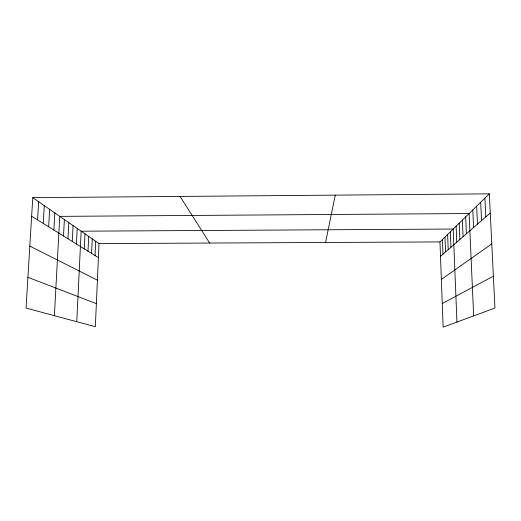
<?xml version="1.0" encoding="UTF-8"?>
<svg xmlns="http://www.w3.org/2000/svg" width="521" height="521" viewBox="0 0 521 521"><rect width="100%" height="100%" fill="white"/><g stroke="black" fill="none" stroke-linecap="round" stroke-linejoin="round"><path stroke-width="0.78" d="M32.771 197.654L99.029 243.581L95.343 326.7L26.05 308.067L32.771 197.654L489.31 193.851L494.95 308.028L443.13 327.149L439.971 241.92L489.31 193.851M91.585 253.408L92.25 238.885M95.05 255.564L95.695 241.275M84.272 248.875L84.995 233.851M87.99 251.181L88.687 236.41M76.424 244.004L77.199 228.452M76.75 321.698L81.165 231.2L453.192 229.045L456.943 322.05M72.282 241.438L73.083 225.6M63.503 235.993L64.376 219.562M67.977 238.768L68.811 222.636M54.386 315.687L59.759 216.365L469.108 213.532L473.648 315.889M53.871 230.015L54.816 212.933M43.236 223.424L44.272 205.626M48.668 226.791L49.651 209.357M37.571 219.901L38.652 201.725M325.573 242.48L335.257 195.134M440.505 256.332L490.254 213.043M441.359 279.438L491.785 243.913M442.251 303.515L493.38 276.208M99.029 243.581L439.971 241.92M27.919 277.315L96.365 303.658M29.821 246.094L97.407 280.181M31.638 216.228L98.404 257.641M180.071 196.43L209.663 243.046M484.895 198.149L485.806 216.918M480.688 202.259L481.554 220.617M476.656 206.179L477.49 224.154M472.801 209.937L473.596 227.54M465.67 216.886L466.406 233.799M462.368 220.103L463.071 236.697M459.19 223.196L459.874 239.478M456.135 226.173L456.787 242.161M450.352 231.806L450.965 247.228M447.617 234.47L448.21 249.624M444.98 237.042L445.553 251.943M442.433 239.523L442.98 254.176"/></g></svg>
